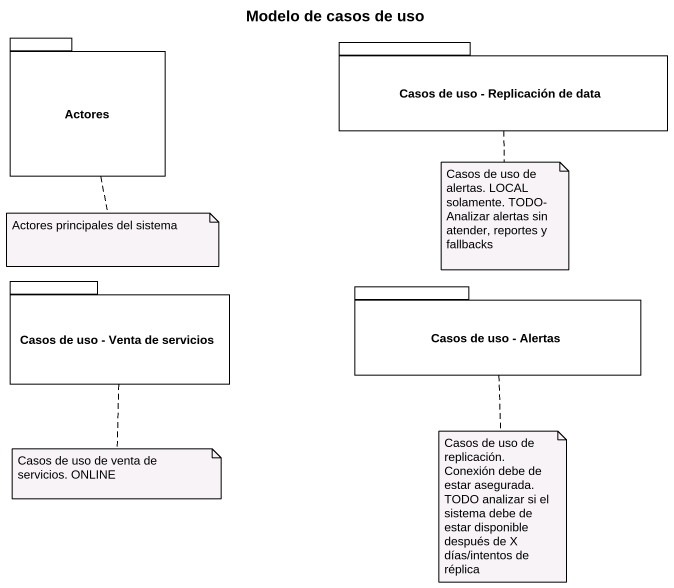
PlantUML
@startuml
title Modelo de casos de uso
package Actores {
}
package "Casos de uso - Replicación de data" as Casos_de_uso_Replicación_de {
}
package "Casos de uso - Venta de servicios" as Casos_de_uso_Venta_de {
}
package "Casos de uso - Alertas" as Casos_de_uso_Alertas {
}
note bottom of Casos_de_uso_Replicación_de : Casos de uso de alertas. LOCAL solamente. TODO- Analizar alertas sin atender, reportes y fallbacks
note bottom of Actores : Actores principales del sistema
note bottom of Casos_de_uso_Alertas : Casos de uso de replicación. Conexión debe de estar asegurada. TODO analizar si el sistema debe de estar disponible después de X días/intentos de réplica
note bottom of Casos_de_uso_Venta_de : Casos de uso de venta de servicios. ONLINE
@enduml
